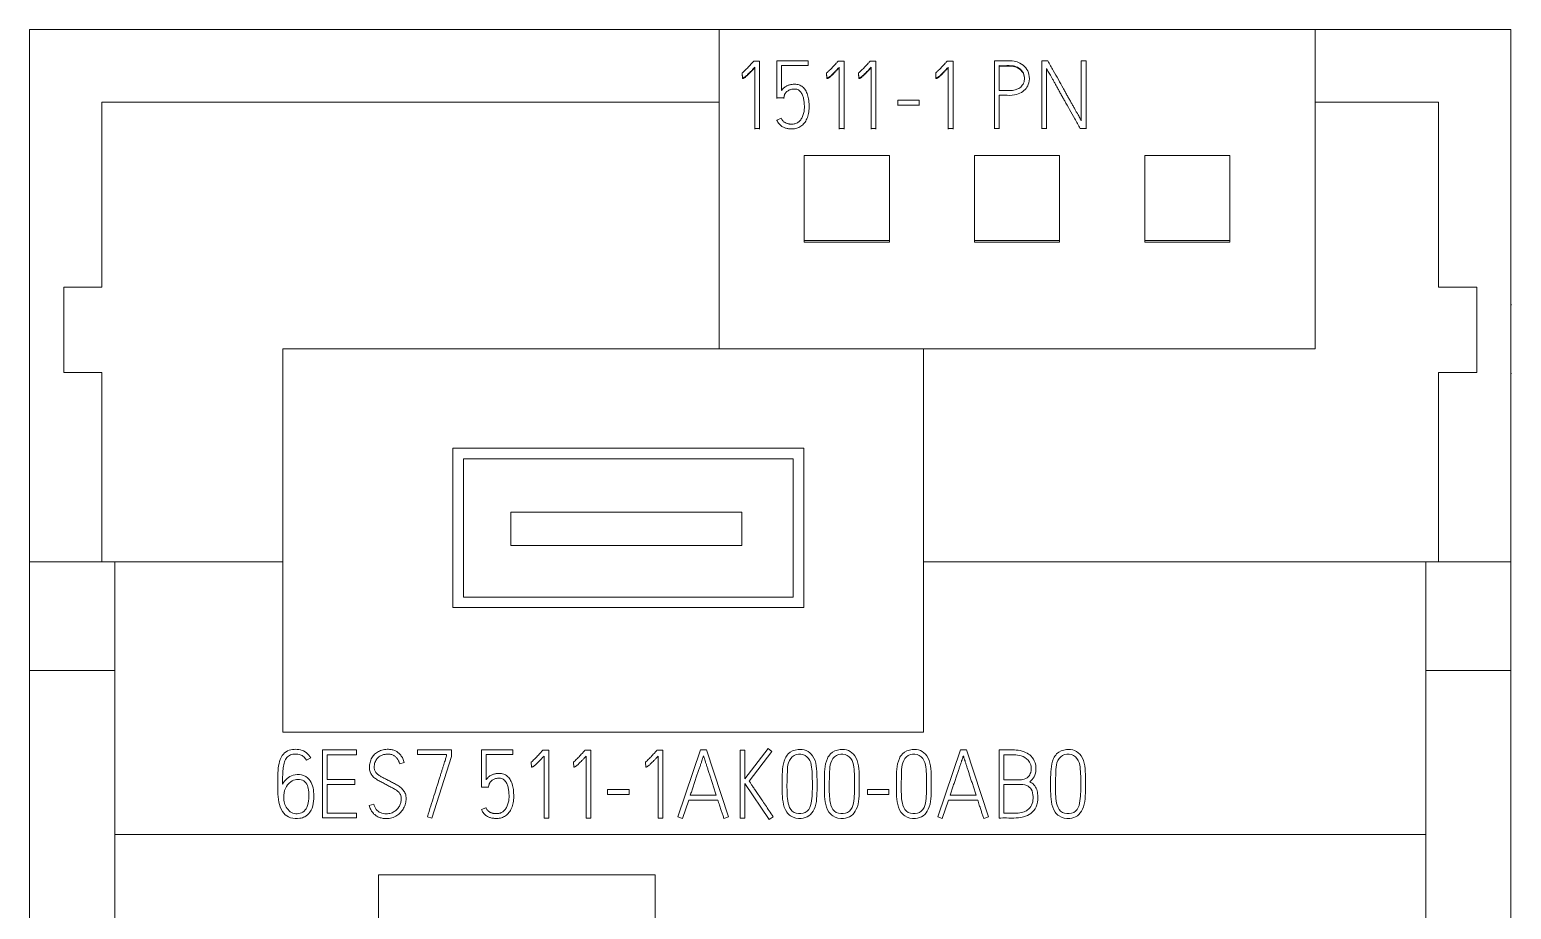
# Model space of a CAD drawing. Header units: millimetres. Extents: x 0 to 594, y 0 to 420.
# Drawn here: x 114.35 to 149.16, y 349.78 to 370.44 of the extents above; entities that cross this region are included whole.
import ezdxf

# ---------------------------------------------------------------- set-up
doc = ezdxf.new("R2010")
doc.units = ezdxf.units.MM
doc.layers.add('1', color=7, linetype='Continuous')

msp = doc.modelspace()

# ---------------------------------------------------------------- linework, layer by layer
at = {"layer": '1', "color": 7, "linetype": 'Continuous', "lineweight": 13}
for p, q in [((114.345, 357.939), (114.345, 370.439)), ((130.545, 370.439), (114.345, 370.439)), ((130.545, 362.942), (130.545, 370.439)), ((130.545, 370.439), (144.545, 370.439)), ((144.545, 362.942), (144.545, 370.439)), ((149.145, 370.439), (144.545, 370.439)), ((149.145, 357.939), (149.145, 370.439)), ((131.087, 369.422), (131.094, 369.305)), ((131.087, 369.422), (131.087, 369.409)), ((131.087, 369.409), (131.094, 369.292)), ((131.495, 369.696), (131.356, 369.696)), ((131.384, 369.56), (131.384, 368.116)), ((131.495, 368.116), (131.495, 369.696)), ((132.636, 369.705), (131.897, 369.705)), ((131.897, 369.705), (131.897, 368.834)), ((132.008, 369.01), (132.008, 369.595)), ((132.008, 369.595), (132.636, 369.595)), ((132.636, 369.595), (132.636, 369.705)), ((133.071, 369.422), (133.078, 369.305)), ((133.071, 369.422), (133.071, 369.409)), ((133.071, 369.409), (133.078, 369.292)), ((133.479, 369.696), (133.34, 369.696)), ((133.368, 369.56), (133.368, 368.116)), ((133.479, 368.116), (133.479, 369.696)), ((133.821, 369.422), (133.828, 369.305)), ((133.821, 369.422), (133.821, 369.409)), ((133.821, 369.409), (133.828, 369.292)), ((134.229, 369.696), (134.09, 369.696)), ((134.118, 369.56), (134.118, 368.116)), ((134.229, 368.116), (134.229, 369.696)), ((135.632, 369.422), (135.639, 369.305)), ((135.632, 369.422), (135.632, 369.409)), ((135.632, 369.409), (135.639, 369.292)), ((136.04, 369.696), (135.9, 369.696)), ((135.929, 369.56), (135.929, 368.116)), ((136.04, 368.116), (136.04, 369.696)), ((137.012, 369.705), (137.012, 368.118)), ((137.125, 369.01), (137.125, 369.593)), ((138.27, 369.705), (138.126, 369.705)), ((138.126, 369.705), (138.126, 368.118)), ((138.237, 368.118), (138.237, 369.527)), ((139.054, 369.705), (139.054, 368.301)), ((139.167, 369.705), (139.054, 369.705)), ((139.167, 368.118), (139.167, 369.705)), ((131.094, 369.305), (131.094, 369.292)), ((133.078, 369.305), (133.078, 369.292)), ((133.828, 369.305), (133.828, 369.292)), ((135.639, 369.305), (135.639, 369.292)), ((137.833, 369.278), (137.833, 369.291)), ((130.545, 368.739), (116.045, 368.739)), ((116.045, 368.739), (116.045, 364.389)), ((131.897, 368.834), (131.897, 368.821)), ((131.897, 368.834), (132.066, 368.834)), ((132.066, 368.834), (132.075, 368.882)), ((132.066, 368.821), (132.075, 368.869)), ((132.066, 368.834), (132.066, 368.821)), ((132.075, 368.882), (132.075, 368.869)), ((135.246, 368.781), (134.74, 368.781)), ((134.74, 368.781), (134.74, 368.669)), ((134.74, 368.669), (134.74, 368.656)), ((134.74, 368.669), (135.246, 368.669)), ((135.246, 368.669), (135.246, 368.781)), ((135.246, 368.669), (135.246, 368.656)), ((137.125, 368.118), (137.125, 368.897)), ((137.125, 368.897), (137.125, 368.897)), ((147.445, 368.739), (144.545, 368.739)), ((147.445, 364.389), (147.445, 368.739)), ((132.004, 368.358), (131.902, 368.312)), ((132.658, 368.615), (132.658, 368.628)), ((131.384, 368.116), (131.384, 368.103)), ((131.384, 368.116), (131.495, 368.116)), ((131.495, 368.116), (131.495, 368.103)), ((131.902, 368.312), (131.902, 368.299)), ((133.368, 368.116), (133.368, 368.103)), ((133.368, 368.116), (133.479, 368.116)), ((133.479, 368.116), (133.479, 368.103)), ((134.118, 368.116), (134.118, 368.103)), ((134.118, 368.116), (134.229, 368.116)), ((134.229, 368.116), (134.229, 368.103)), ((135.929, 368.116), (135.929, 368.103)), ((135.929, 368.116), (136.04, 368.116)), ((136.04, 368.116), (136.04, 368.103)), ((137.012, 368.118), (137.012, 368.106)), ((137.012, 368.118), (137.125, 368.118)), ((137.125, 368.118), (137.125, 368.106)), ((138.126, 368.118), (138.237, 368.118)), ((138.126, 368.118), (138.126, 368.106)), ((138.237, 368.118), (138.237, 368.106)), ((139.027, 368.118), (139.167, 368.118)), ((139.027, 368.118), (139.027, 368.106)), ((139.167, 368.118), (139.167, 368.106)), ((132.545, 367.484), (134.545, 367.484)), ((132.545, 365.484), (132.545, 367.484)), ((134.545, 367.484), (134.545, 365.484)), ((136.545, 365.484), (136.545, 367.484)), ((136.545, 367.484), (138.545, 367.484)), ((138.545, 367.484), (138.545, 365.484)), ((140.545, 367.484), (140.545, 365.484)), ((142.545, 367.484), (140.545, 367.484)), ((142.545, 365.484), (142.545, 367.484)), ((134.545, 365.484), (132.545, 365.484)), ((132.545, 365.484), (132.545, 365.445)), ((134.545, 365.445), (132.545, 365.445)), ((134.545, 365.484), (134.545, 365.445)), ((138.545, 365.484), (136.545, 365.484)), ((136.545, 365.484), (136.545, 365.445)), ((138.545, 365.445), (136.545, 365.445)), ((138.545, 365.484), (138.545, 365.445)), ((140.545, 365.484), (140.545, 365.445)), ((140.545, 365.484), (142.545, 365.484)), ((140.545, 365.445), (142.545, 365.445)), ((142.545, 365.484), (142.545, 365.445)), ((116.045, 364.389), (115.145, 364.389)), ((115.145, 364.389), (115.145, 362.389)), ((148.345, 364.389), (147.445, 364.389)), ((148.345, 362.389), (148.345, 364.389)), ((149.158, 363.983), (149.145, 363.983)), ((149.158, 363.977), (149.145, 363.977)), ((120.295, 362.939), (120.295, 357.939)), ((130.545, 362.939), (120.295, 362.939)), ((135.345, 357.939), (135.345, 362.939)), ((115.145, 362.389), (116.045, 362.389)), ((116.045, 362.389), (116.045, 357.939)), ((147.445, 357.939), (147.445, 362.389)), ((147.445, 362.389), (148.345, 362.389)), ((149.145, 362.364), (149.158, 362.364)), ((149.145, 362.361), (149.158, 362.361)), ((132.534, 360.611), (124.29, 360.611)), ((124.29, 360.611), (124.29, 356.864)), ((124.54, 360.361), (124.54, 357.111)), ((132.284, 360.361), (124.54, 360.361)), ((132.284, 357.111), (132.284, 360.361)), ((132.534, 356.864), (132.534, 360.611)), ((131.08, 359.105), (125.65, 359.105)), ((125.65, 359.105), (125.65, 358.325)), ((131.08, 358.325), (131.08, 359.105)), ((125.65, 358.325), (131.08, 358.325)), ((116.345, 357.939), (114.345, 357.939)), ((114.345, 355.389), (114.345, 357.939)), ((116.345, 355.389), (116.345, 357.939)), ((120.295, 357.939), (116.345, 357.939)), ((120.295, 357.939), (120.295, 353.939)), ((135.345, 353.939), (135.345, 357.939)), ((147.145, 357.939), (135.345, 357.939)), ((149.145, 357.939), (147.145, 357.939)), ((147.145, 355.389), (147.145, 357.939)), ((149.145, 355.389), (149.145, 357.939)), ((124.29, 356.864), (132.534, 356.864)), ((124.54, 357.111), (132.284, 357.111)), ((114.345, 240.945), (114.345, 355.389)), ((116.345, 355.389), (114.345, 355.389)), ((116.345, 240.945), (116.345, 355.389)), ((147.145, 240.945), (147.145, 355.389)), ((149.145, 355.389), (147.145, 355.389)), ((149.145, 240.945), (149.145, 355.389)), ((120.295, 353.939), (135.345, 353.939)), ((122.025, 353.524), (121.228, 353.524)), ((121.228, 353.524), (121.228, 351.929)), ((121.339, 352.825), (121.339, 353.411)), ((121.339, 353.411), (122.025, 353.411)), ((122.025, 353.411), (122.025, 353.524)), ((123.454, 353.527), (123.454, 353.413)), ((124.253, 353.527), (123.454, 353.527)), ((123.454, 353.413), (124.142, 353.413)), ((123.798, 351.918), (124.253, 353.365)), ((124.142, 353.413), (124.142, 353.382)), ((124.253, 353.365), (124.253, 353.527)), ((125.697, 353.524), (124.958, 353.524)), ((124.958, 353.524), (124.958, 352.646)), ((125.069, 352.823), (125.069, 353.413)), ((125.069, 353.413), (125.697, 353.413)), ((125.697, 353.413), (125.697, 353.524)), ((126.54, 353.515), (126.401, 353.515)), ((126.43, 353.378), (126.43, 351.922)), ((126.54, 351.922), (126.54, 353.515)), ((127.532, 353.515), (127.393, 353.515)), ((127.421, 353.378), (127.421, 351.922)), ((127.532, 351.922), (127.532, 353.515)), ((129.223, 353.515), (129.084, 353.515)), ((129.112, 353.378), (129.112, 351.922)), ((129.223, 351.922), (129.223, 353.515)), ((130.107, 353.527), (129.576, 351.949)), ((130.249, 353.527), (130.107, 353.527)), ((130.766, 351.949), (130.249, 353.527)), ((131.039, 353.52), (131.039, 351.924)), ((131.152, 353.52), (131.039, 353.52)), ((131.696, 353.553), (131.152, 352.845)), ((131.152, 352.845), (131.152, 353.52)), ((131.252, 352.79), (131.784, 353.487)), ((131.784, 353.487), (131.696, 353.553)), ((136.212, 353.527), (135.681, 351.949)), ((136.354, 353.527), (136.212, 353.527)), ((136.871, 351.949), (136.354, 353.527)), ((137.121, 353.522), (137.121, 351.924)), ((137.235, 353.409), (137.235, 352.823)), ((120.95, 353.334), (120.848, 353.28)), ((123.147, 353.231), (123.039, 353.2)), ((126.132, 353.239), (126.139, 353.12)), ((127.124, 353.239), (127.131, 353.12)), ((128.815, 353.239), (128.822, 353.12)), ((121.982, 352.825), (121.339, 352.825)), ((121.339, 352.714), (121.982, 352.714)), ((121.339, 352.04), (121.339, 352.714)), ((121.982, 352.714), (121.982, 352.825)), ((125.127, 352.646), (125.136, 352.694)), ((131.152, 352.734), (131.72, 351.891)), ((131.152, 351.924), (131.152, 352.734)), ((137.235, 352.712), (137.235, 352.035)), ((124.958, 352.646), (125.127, 352.646)), ((128.429, 352.592), (127.923, 352.592)), ((127.923, 352.592), (127.923, 352.479)), ((127.923, 352.479), (128.429, 352.479)), ((128.429, 352.479), (128.429, 352.592)), ((129.683, 351.913), (129.829, 352.346)), ((129.829, 352.346), (130.515, 352.346)), ((130.477, 352.459), (129.867, 352.459)), ((134.534, 352.592), (134.028, 352.592)), ((134.028, 352.592), (134.028, 352.479)), ((134.028, 352.479), (134.534, 352.479)), ((134.534, 352.479), (134.534, 352.592)), ((135.788, 351.913), (135.934, 352.346)), ((135.934, 352.346), (136.62, 352.346)), ((136.582, 352.459), (135.972, 352.459)), ((122.025, 352.04), (121.339, 352.04)), ((122.025, 351.929), (122.025, 352.04)), ((122.322, 352.22), (122.431, 352.251)), ((125.065, 352.166), (124.963, 352.12)), ((131.72, 351.891), (131.813, 351.955)), ((121.228, 351.929), (122.025, 351.929)), ((123.691, 351.953), (123.798, 351.918)), ((126.43, 351.922), (126.54, 351.922)), ((127.421, 351.922), (127.532, 351.922)), ((129.112, 351.922), (129.223, 351.922)), ((129.576, 351.949), (129.683, 351.913)), ((130.657, 351.913), (130.766, 351.949)), ((131.039, 351.924), (131.152, 351.924)), ((135.681, 351.949), (135.788, 351.913)), ((136.762, 351.913), (136.871, 351.949)), ((116.345, 351.539), (147.145, 351.539)), ((122.545, 350.586), (122.545, 341.314)), ((129.045, 350.586), (122.545, 350.586)), ((129.045, 341.314), (129.045, 350.586))]:
    msp.add_line(p, q, dxfattribs=at)
for points, knots in [([(131.356, 369.696), (131.342, 369.681), (131.314, 369.65), (131.265, 369.597), (131.208, 369.536), (131.147, 369.473), (131.105, 369.437), (131.087, 369.422)], [0, 0, 0, 0, 0.162858, 0.31798, 0.564745, 0.81675, 1, 1, 1, 1]), ([(131.094, 369.305), (131.096, 369.305), (131.101, 369.305), (131.109, 369.307), (131.118, 369.309), (131.13, 369.315), (131.145, 369.325), (131.164, 369.34), (131.188, 369.36), (131.215, 369.386), (131.248, 369.418), (131.287, 369.457), (131.333, 369.506), (131.367, 369.541), (131.384, 369.56)], [0, 0, 0, 0, 0.016663, 0.036768, 0.060496, 0.092617, 0.138787, 0.199552, 0.277115, 0.3736, 0.489098, 0.629203, 0.799496, 1, 1, 1, 1]), ([(131.094, 369.292), (131.096, 369.292), (131.101, 369.292), (131.109, 369.294), (131.118, 369.296), (131.13, 369.302), (131.145, 369.312), (131.164, 369.327), (131.188, 369.347), (131.215, 369.373), (131.248, 369.405), (131.287, 369.445), (131.333, 369.493), (131.367, 369.528), (131.384, 369.547)], [0, 0, 0, 0, 0.016663, 0.036768, 0.060496, 0.092617, 0.138787, 0.199552, 0.277115, 0.3736, 0.489098, 0.629203, 0.799496, 1, 1, 1, 1]), ([(133.34, 369.696), (133.326, 369.681), (133.298, 369.65), (133.249, 369.597), (133.192, 369.536), (133.131, 369.473), (133.089, 369.437), (133.071, 369.422)], [0, 0, 0, 0, 0.162858, 0.31798, 0.564745, 0.81675, 1, 1, 1, 1]), ([(133.078, 369.305), (133.08, 369.305), (133.085, 369.305), (133.092, 369.307), (133.102, 369.309), (133.114, 369.315), (133.129, 369.325), (133.148, 369.34), (133.171, 369.36), (133.199, 369.386), (133.232, 369.418), (133.271, 369.457), (133.317, 369.506), (133.35, 369.541), (133.368, 369.56)], [0, 0, 0, 0, 0.016663, 0.036768, 0.060496, 0.092617, 0.138787, 0.199552, 0.277115, 0.3736, 0.489098, 0.629203, 0.799496, 1, 1, 1, 1]), ([(133.078, 369.292), (133.08, 369.292), (133.085, 369.292), (133.092, 369.294), (133.102, 369.296), (133.114, 369.302), (133.129, 369.312), (133.148, 369.327), (133.171, 369.347), (133.199, 369.373), (133.232, 369.405), (133.271, 369.445), (133.317, 369.493), (133.35, 369.528), (133.368, 369.547)], [0, 0, 0, 0, 0.016663, 0.036768, 0.060496, 0.092617, 0.138787, 0.199552, 0.277115, 0.3736, 0.489098, 0.629203, 0.799496, 1, 1, 1, 1]), ([(134.09, 369.696), (134.076, 369.681), (134.048, 369.65), (133.999, 369.597), (133.942, 369.536), (133.881, 369.473), (133.839, 369.437), (133.821, 369.422)], [0, 0, 0, 0, 0.162858, 0.31798, 0.564745, 0.81675, 1, 1, 1, 1]), ([(133.828, 369.305), (133.83, 369.305), (133.835, 369.305), (133.842, 369.307), (133.852, 369.309), (133.864, 369.315), (133.879, 369.325), (133.898, 369.34), (133.921, 369.36), (133.949, 369.386), (133.982, 369.418), (134.021, 369.457), (134.067, 369.506), (134.1, 369.541), (134.118, 369.56)], [0, 0, 0, 0, 0.016663, 0.036768, 0.060496, 0.092617, 0.138787, 0.199552, 0.277115, 0.3736, 0.489098, 0.629203, 0.799496, 1, 1, 1, 1]), ([(133.828, 369.292), (133.83, 369.292), (133.835, 369.292), (133.842, 369.294), (133.852, 369.296), (133.864, 369.302), (133.879, 369.312), (133.898, 369.327), (133.921, 369.347), (133.949, 369.373), (133.982, 369.405), (134.021, 369.445), (134.067, 369.493), (134.1, 369.528), (134.118, 369.547)], [0, 0, 0, 0, 0.016663, 0.036768, 0.060496, 0.092617, 0.138787, 0.199552, 0.277115, 0.3736, 0.489098, 0.629203, 0.799496, 1, 1, 1, 1]), ([(135.9, 369.696), (135.887, 369.681), (135.859, 369.65), (135.81, 369.597), (135.753, 369.536), (135.692, 369.473), (135.65, 369.437), (135.632, 369.422)], [0, 0, 0, 0, 0.162858, 0.31798, 0.564745, 0.81675, 1, 1, 1, 1]), ([(135.639, 369.305), (135.641, 369.305), (135.646, 369.305), (135.653, 369.307), (135.663, 369.309), (135.675, 369.315), (135.69, 369.325), (135.709, 369.34), (135.732, 369.36), (135.76, 369.386), (135.793, 369.418), (135.832, 369.457), (135.878, 369.506), (135.911, 369.541), (135.929, 369.56)], [0, 0, 0, 0, 0.016663, 0.036768, 0.060496, 0.092617, 0.138787, 0.199552, 0.277115, 0.3736, 0.489098, 0.629203, 0.799496, 1, 1, 1, 1]), ([(135.639, 369.292), (135.641, 369.292), (135.646, 369.292), (135.653, 369.294), (135.663, 369.296), (135.675, 369.302), (135.69, 369.312), (135.709, 369.327), (135.732, 369.347), (135.76, 369.373), (135.793, 369.405), (135.832, 369.445), (135.878, 369.493), (135.911, 369.528), (135.929, 369.547)], [0, 0, 0, 0, 0.016663, 0.036768, 0.060496, 0.092617, 0.138787, 0.199552, 0.277115, 0.3736, 0.489098, 0.629203, 0.799496, 1, 1, 1, 1]), ([(137.125, 368.897), (137.168, 368.897), (137.288, 368.899), (137.468, 368.889), (137.646, 368.951), (137.763, 369.055), (137.837, 369.203), (137.838, 369.381), (137.758, 369.55), (137.625, 369.657), (137.464, 369.709), (137.322, 369.705), (137.168, 369.705), (137.074, 369.705), (137.012, 369.705)], [0, 0, 0, 0, 0.064511, 0.182377, 0.270461, 0.342666, 0.415214, 0.51664, 0.603594, 0.693246, 0.767309, 0.856194, 0.90688, 1, 1, 1, 1]), ([(137.125, 369.593), (137.168, 369.593), (137.28, 369.59), (137.437, 369.603), (137.578, 369.549), (137.67, 369.469), (137.72, 369.36), (137.723, 369.238), (137.677, 369.127), (137.592, 369.057), (137.451, 369), (137.292, 369.012), (137.168, 369.009), (137.125, 369.01)], [0, 0, 0, 0, 0.084473, 0.223376, 0.307106, 0.377633, 0.462213, 0.538184, 0.617443, 0.69261, 0.751352, 0.915527, 1, 1, 1, 1]), ([(137.125, 369.58), (137.168, 369.581), (137.28, 369.578), (137.437, 369.59), (137.578, 369.536), (137.67, 369.456), (137.713, 369.363), (137.72, 369.3), (137.72, 369.279)], [0, 0, 0, 0, 0.16773, 0.443535, 0.60979, 0.749829, 0.917772, 1, 1, 1, 1]), ([(138.237, 369.527), (138.242, 369.518), (138.252, 369.498), (138.272, 369.462), (138.298, 369.417), (138.328, 369.364), (138.362, 369.304), (138.399, 369.238), (138.439, 369.167), (138.482, 369.091), (138.526, 369.011), (138.572, 368.929), (138.618, 368.846), (138.688, 368.724), (138.781, 368.557), (138.902, 368.342), (138.985, 368.194), (139.027, 368.118)], [0, 0, 0, 0, 0.017881, 0.043036, 0.075471, 0.113785, 0.156579, 0.203853, 0.254825, 0.308715, 0.365522, 0.423995, 0.482881, 0.542179, 0.685414, 0.838021, 1, 1, 1, 1]), ([(139.054, 368.301), (139.049, 368.31), (139.037, 368.331), (139.017, 368.368), (138.991, 368.414), (138.961, 368.468), (138.927, 368.528), (138.89, 368.594), (138.85, 368.666), (138.807, 368.742), (138.763, 368.821), (138.717, 368.903), (138.671, 368.985), (138.604, 369.106), (138.512, 369.271), (138.393, 369.484), (138.312, 369.63), (138.27, 369.705)], [0, 0, 0, 0, 0.019057, 0.045144, 0.078261, 0.117077, 0.160259, 0.207807, 0.259003, 0.31313, 0.370188, 0.428711, 0.487234, 0.545757, 0.688172, 0.839586, 1, 1, 1, 1]), ([(131.902, 368.312), (131.909, 368.296), (131.925, 368.265), (131.953, 368.225), (131.986, 368.193), (132.019, 368.168), (132.054, 368.147), (132.088, 368.132), (132.122, 368.122), (132.155, 368.114), (132.187, 368.11), (132.215, 368.109), (132.24, 368.108), (132.273, 368.107), (132.317, 368.11), (132.371, 368.122), (132.421, 368.141), (132.468, 368.168), (132.51, 368.203), (132.548, 368.245), (132.58, 368.293), (132.607, 368.347), (132.63, 368.408), (132.646, 368.474), (132.656, 368.545), (132.66, 368.648), (132.653, 368.771), (132.626, 368.906), (132.578, 369.016), (132.51, 369.098), (132.422, 369.148), (132.343, 369.159), (132.284, 369.156), (132.246, 369.152), (132.212, 369.146), (132.18, 369.137), (132.15, 369.126), (132.124, 369.113), (132.099, 369.098), (132.077, 369.082), (132.057, 369.065), (132.039, 369.047), (132.022, 369.029), (132.013, 369.016), (132.008, 369.01)], [0, 0, 0, 0, 0.024069, 0.045895, 0.065947, 0.084694, 0.102332, 0.119106, 0.135048, 0.150058, 0.164263, 0.177124, 0.187995, 0.196882, 0.221955, 0.246228, 0.270266, 0.294235, 0.318316, 0.3431, 0.368916, 0.395996, 0.424718, 0.455141, 0.487371, 0.521739, 0.59301, 0.653818, 0.706175, 0.751859, 0.794087, 0.838462, 0.856298, 0.873015, 0.888721, 0.903495, 0.9174, 0.930548, 0.943125, 0.955271, 0.967063, 0.978466, 0.989425, 1, 1, 1, 1]), ([(132.075, 368.882), (132.075, 368.884), (132.076, 368.89), (132.079, 368.901), (132.084, 368.915), (132.091, 368.932), (132.104, 368.951), (132.119, 368.97), (132.139, 368.989), (132.165, 369.007), (132.195, 369.023), (132.232, 369.036), (132.275, 369.043), (132.322, 369.046), (132.369, 369.042), (132.411, 369.025), (132.445, 368.997), (132.471, 368.962), (132.494, 368.923), (132.512, 368.88), (132.525, 368.834), (132.535, 368.787), (132.541, 368.741), (132.544, 368.697), (132.547, 368.657), (132.548, 368.614), (132.546, 368.568), (132.54, 368.518), (132.529, 368.469), (132.515, 368.422), (132.497, 368.379), (132.475, 368.341), (132.449, 368.306), (132.419, 368.276), (132.385, 368.252), (132.347, 368.233), (132.305, 368.222), (132.267, 368.219), (132.236, 368.22), (132.211, 368.221), (132.187, 368.224), (132.163, 368.228), (132.139, 368.234), (132.117, 368.243), (132.095, 368.255), (132.074, 368.269), (132.054, 368.286), (132.035, 368.306), (132.018, 368.33), (132.008, 368.349), (132.004, 368.358)], [0, 0, 0, 0, 0.003835, 0.010291, 0.019409, 0.030552, 0.043292, 0.05784, 0.074033, 0.091897, 0.111744, 0.133944, 0.159245, 0.188187, 0.215554, 0.240583, 0.265389, 0.291021, 0.31727, 0.344637, 0.372616, 0.400483, 0.428409, 0.454895, 0.478324, 0.498718, 0.529219, 0.559061, 0.588457, 0.616902, 0.643928, 0.66984, 0.694837, 0.719271, 0.743714, 0.768159, 0.792837, 0.81861, 0.833136, 0.847541, 0.86185, 0.876011, 0.890073, 0.904195, 0.91847, 0.932995, 0.947925, 0.96372, 0.980987, 1, 1, 1, 1]), ([(120.287, 352.719), (120.315, 352.772), (120.383, 352.858), (120.543, 352.944), (120.739, 352.955), (120.921, 352.855), (121.004, 352.674), (121.026, 352.478), (121.018, 352.266), (120.956, 352.067), (120.826, 351.95), (120.662, 351.903), (120.478, 351.909), (120.292, 352.032), (120.204, 352.243), (120.175, 352.473), (120.174, 352.724), (120.173, 352.966), (120.196, 353.199), (120.26, 353.39), (120.397, 353.511), (120.556, 353.543), (120.71, 353.534), (120.857, 353.465), (120.923, 353.384), (120.95, 353.334)], [0, 0, 0, 0, 0.038703, 0.075125, 0.119244, 0.166802, 0.205322, 0.249357, 0.300241, 0.349097, 0.385712, 0.413485, 0.463345, 0.50549, 0.557054, 0.612214, 0.662759, 0.727026, 0.776442, 0.821673, 0.859553, 0.894376, 0.928573, 0.963418, 1, 1, 1, 1]), ([(120.848, 353.28), (120.841, 353.296), (120.823, 353.324), (120.788, 353.362), (120.747, 353.391), (120.7, 353.412), (120.649, 353.424), (120.591, 353.428), (120.531, 353.424), (120.473, 353.409), (120.424, 353.381), (120.386, 353.343), (120.355, 353.295), (120.331, 353.239), (120.314, 353.173), (120.301, 353.099), (120.294, 353.016), (120.29, 352.924), (120.287, 352.824), (120.287, 352.755), (120.287, 352.719)], [0, 0, 0, 0, 0.043481, 0.085549, 0.127923, 0.170971, 0.214845, 0.260884, 0.317917, 0.367656, 0.41257, 0.456833, 0.503792, 0.555243, 0.612421, 0.675966, 0.746378, 0.823872, 0.908402, 1, 1, 1, 1]), ([(123.039, 353.2), (123.037, 353.208), (123.032, 353.223), (123.022, 353.246), (123.011, 353.271), (122.997, 353.296), (122.981, 353.321), (122.961, 353.344), (122.939, 353.366), (122.913, 353.385), (122.884, 353.402), (122.852, 353.415), (122.816, 353.423), (122.781, 353.425), (122.748, 353.424), (122.716, 353.421), (122.681, 353.416), (122.643, 353.408), (122.606, 353.394), (122.57, 353.374), (122.535, 353.348), (122.505, 353.316), (122.477, 353.277), (122.456, 353.228), (122.444, 353.171), (122.441, 353.117), (122.443, 353.071), (122.452, 353.038), (122.468, 353.008), (122.488, 352.981), (122.512, 352.957), (122.541, 352.934), (122.573, 352.913), (122.608, 352.893), (122.647, 352.873), (122.687, 352.852), (122.729, 352.83), (122.774, 352.807), (122.821, 352.781), (122.87, 352.756), (122.92, 352.731), (122.968, 352.706), (123.013, 352.678), (123.054, 352.649), (123.092, 352.616), (123.125, 352.578), (123.153, 352.537), (123.175, 352.49), (123.187, 352.437), (123.191, 352.38), (123.187, 352.322), (123.176, 352.264), (123.158, 352.208), (123.134, 352.154), (123.103, 352.104), (123.066, 352.058), (123.023, 352.016), (122.973, 351.981), (122.918, 351.951), (122.857, 351.927), (122.791, 351.914), (122.713, 351.909), (122.628, 351.916), (122.541, 351.942), (122.466, 351.987), (122.403, 352.049), (122.354, 352.128), (122.331, 352.188), (122.322, 352.22)], [0, 0, 0, 0, 0.006902, 0.014527, 0.0229, 0.03171, 0.040697, 0.049939, 0.059406, 0.069126, 0.079243, 0.089792, 0.100957, 0.11302, 0.121351, 0.131067, 0.142193, 0.154038, 0.166072, 0.178522, 0.191399, 0.204849, 0.219214, 0.234859, 0.25249, 0.272668, 0.283841, 0.294211, 0.304173, 0.314215, 0.324636, 0.335605, 0.347264, 0.35967, 0.372854, 0.386723, 0.401163, 0.416176, 0.433071, 0.449927, 0.466747, 0.483271, 0.499286, 0.514866, 0.530063, 0.545048, 0.560066, 0.575472, 0.591898, 0.609868, 0.627376, 0.645005, 0.66302, 0.681094, 0.698922, 0.71679, 0.734853, 0.753306, 0.772468, 0.792214, 0.812556, 0.833938, 0.86301, 0.889874, 0.915888, 0.942166, 0.969784, 1, 1, 1, 1]), ([(122.431, 352.251), (122.439, 352.205), (122.479, 352.123), (122.587, 352.037), (122.697, 352.021), (122.781, 352.027), (122.838, 352.038), (122.887, 352.059), (122.929, 352.086), (122.966, 352.116), (122.997, 352.15), (123.023, 352.186), (123.043, 352.225), (123.058, 352.265), (123.068, 352.305), (123.075, 352.343), (123.077, 352.382), (123.074, 352.421), (123.065, 352.46), (123.047, 352.494), (123.025, 352.524), (122.998, 352.551), (122.966, 352.575), (122.931, 352.598), (122.893, 352.62), (122.852, 352.64), (122.808, 352.661), (122.764, 352.684), (122.718, 352.708), (122.672, 352.734), (122.625, 352.759), (122.579, 352.783), (122.533, 352.807), (122.492, 352.834), (122.453, 352.862), (122.418, 352.893), (122.388, 352.928), (122.362, 352.965), (122.342, 353.007), (122.331, 353.055), (122.327, 353.11), (122.331, 353.169), (122.341, 353.229), (122.359, 353.285), (122.384, 353.335), (122.414, 353.381), (122.45, 353.422), (122.491, 353.457), (122.539, 353.486), (122.592, 353.509), (122.65, 353.526), (122.712, 353.536), (122.783, 353.539), (122.861, 353.532), (122.94, 353.505), (123.009, 353.46), (123.068, 353.398), (123.116, 353.321), (123.138, 353.262), (123.147, 353.231)], [0, 0, 0, 0, 0.042395, 0.079774, 0.121236, 0.140075, 0.157254, 0.173247, 0.188397, 0.202796, 0.216711, 0.230265, 0.243508, 0.256652, 0.269293, 0.280934, 0.291684, 0.304893, 0.316879, 0.328106, 0.339273, 0.350814, 0.362909, 0.375637, 0.388999, 0.403044, 0.417696, 0.432849, 0.448511, 0.464937, 0.481153, 0.497163, 0.51278, 0.527863, 0.542482, 0.556645, 0.570443, 0.584077, 0.597961, 0.612786, 0.629037, 0.64828, 0.666584, 0.684253, 0.701354, 0.717933, 0.734308, 0.750738, 0.767515, 0.784992, 0.803232, 0.822275, 0.842375, 0.868294, 0.892965, 0.917787, 0.943448, 0.970498, 1, 1, 1, 1]), ([(124.142, 353.382), (124.14, 353.379), (124.137, 353.369), (124.129, 353.347), (124.118, 353.312), (124.104, 353.267), (124.086, 353.212), (124.066, 353.149), (124.044, 353.079), (124.02, 353.002), (123.995, 352.921), (123.968, 352.836), (123.941, 352.749), (123.899, 352.618), (123.843, 352.437), (123.769, 352.201), (123.718, 352.038), (123.691, 351.953)], [0, 0, 0, 0, 0.006664, 0.022274, 0.046836, 0.07897, 0.117297, 0.161819, 0.211415, 0.264968, 0.322476, 0.382404, 0.443215, 0.50491, 0.65714, 0.82217, 1, 1, 1, 1]), ([(126.401, 353.515), (126.383, 353.496), (126.344, 353.452), (126.278, 353.381), (126.208, 353.306), (126.156, 353.259), (126.132, 353.239)], [0, 0, 0, 0, 0.20531, 0.459975, 0.74994, 1, 1, 1, 1]), ([(126.139, 353.12), (126.141, 353.12), (126.146, 353.121), (126.154, 353.123), (126.163, 353.125), (126.175, 353.131), (126.19, 353.141), (126.209, 353.156), (126.233, 353.176), (126.26, 353.202), (126.293, 353.235), (126.332, 353.275), (126.378, 353.323), (126.412, 353.359), (126.43, 353.378)], [0, 0, 0, 0, 0.016663, 0.036768, 0.060496, 0.092617, 0.138787, 0.199552, 0.277115, 0.3736, 0.489098, 0.629203, 0.799496, 1, 1, 1, 1]), ([(127.393, 353.515), (127.375, 353.496), (127.336, 353.452), (127.27, 353.381), (127.2, 353.306), (127.148, 353.259), (127.124, 353.239)], [0, 0, 0, 0, 0.20531, 0.459975, 0.74994, 1, 1, 1, 1]), ([(127.131, 353.12), (127.133, 353.12), (127.138, 353.121), (127.146, 353.123), (127.155, 353.125), (127.167, 353.131), (127.182, 353.141), (127.201, 353.156), (127.225, 353.176), (127.252, 353.202), (127.285, 353.235), (127.324, 353.275), (127.37, 353.323), (127.404, 353.359), (127.421, 353.378)], [0, 0, 0, 0, 0.016663, 0.036768, 0.060496, 0.092617, 0.138787, 0.199552, 0.277115, 0.3736, 0.489098, 0.629203, 0.799496, 1, 1, 1, 1]), ([(129.084, 353.515), (129.066, 353.496), (129.027, 353.452), (128.961, 353.381), (128.891, 353.306), (128.839, 353.259), (128.815, 353.239)], [0, 0, 0, 0, 0.20531, 0.459975, 0.74994, 1, 1, 1, 1]), ([(128.822, 353.12), (128.824, 353.12), (128.829, 353.121), (128.837, 353.123), (128.846, 353.125), (128.858, 353.131), (128.873, 353.141), (128.892, 353.156), (128.916, 353.176), (128.943, 353.202), (128.976, 353.235), (129.015, 353.275), (129.061, 353.323), (129.095, 353.359), (129.112, 353.378)], [0, 0, 0, 0, 0.016663, 0.036768, 0.060496, 0.092617, 0.138787, 0.199552, 0.277115, 0.3736, 0.489098, 0.629203, 0.799496, 1, 1, 1, 1]), ([(129.867, 352.459), (129.878, 352.492), (129.9, 352.558), (129.933, 352.657), (129.967, 352.757), (130, 352.855), (130.031, 352.949), (130.062, 353.037), (130.09, 353.119), (130.115, 353.194), (130.136, 353.26), (130.154, 353.314), (130.168, 353.354), (130.175, 353.376), (130.178, 353.385)], [0, 0, 0, 0, 0.106118, 0.213594, 0.322428, 0.429305, 0.530911, 0.627246, 0.716632, 0.797389, 0.869519, 0.929228, 0.972722, 1, 1, 1, 1]), ([(130.178, 353.385), (130.18, 353.376), (130.188, 353.354), (130.2, 353.314), (130.218, 353.26), (130.239, 353.194), (130.263, 353.119), (130.289, 353.037), (130.318, 352.949), (130.349, 352.855), (130.381, 352.757), (130.414, 352.657), (130.446, 352.558), (130.467, 352.492), (130.477, 352.459)], [0, 0, 0, 0, 0.027336, 0.070868, 0.130595, 0.202708, 0.283396, 0.372662, 0.4689, 0.570509, 0.677489, 0.786433, 0.893936, 1, 1, 1, 1]), ([(132.474, 351.915), (132.539, 351.92), (132.665, 351.958), (132.802, 352.143), (132.843, 352.377), (132.845, 352.634), (132.845, 352.89), (132.838, 353.146), (132.773, 353.381), (132.596, 353.525), (132.376, 353.548), (132.183, 353.472), (132.067, 353.284), (132.028, 353.071), (132.026, 352.814), (132.025, 352.557), (132.035, 352.302), (132.095, 352.089), (132.251, 351.933), (132.387, 351.907), (132.474, 351.915)], [0, 0, 0, 0, 0.046875, 0.09375, 0.15625, 0.21875, 0.28125, 0.34375, 0.40625, 0.453125, 0.5, 0.5625, 0.59375, 0.65625, 0.71875, 0.78125, 0.84375, 0.90625, 0.9375, 1, 1, 1, 1]), ([(132.465, 352.027), (132.539, 352.034), (132.674, 352.101), (132.722, 352.337), (132.736, 352.572), (132.736, 352.823), (132.727, 353.067), (132.699, 353.284), (132.525, 353.442), (132.29, 353.418), (132.154, 353.227), (132.147, 352.977), (132.137, 352.732), (132.14, 352.483), (132.157, 352.277), (132.233, 352.06), (132.392, 352.02), (132.465, 352.027)], [0, 0, 0, 0, 0.0625, 0.125, 0.1875, 0.28125, 0.34375, 0.40625, 0.46875, 0.53125, 0.59375, 0.65625, 0.75, 0.8125, 0.875, 0.9375, 1, 1, 1, 1]), ([(133.466, 351.915), (133.531, 351.92), (133.657, 351.958), (133.794, 352.143), (133.835, 352.377), (133.837, 352.634), (133.837, 352.89), (133.829, 353.146), (133.765, 353.381), (133.588, 353.525), (133.368, 353.548), (133.175, 353.472), (133.059, 353.284), (133.02, 353.071), (133.018, 352.814), (133.017, 352.557), (133.027, 352.302), (133.087, 352.089), (133.242, 351.933), (133.379, 351.907), (133.466, 351.915)], [0, 0, 0, 0, 0.046875, 0.09375, 0.15625, 0.21875, 0.28125, 0.34375, 0.40625, 0.453125, 0.5, 0.5625, 0.59375, 0.65625, 0.71875, 0.78125, 0.84375, 0.90625, 0.9375, 1, 1, 1, 1]), ([(133.457, 352.027), (133.53, 352.034), (133.666, 352.101), (133.714, 352.337), (133.728, 352.572), (133.728, 352.823), (133.719, 353.067), (133.691, 353.284), (133.517, 353.442), (133.282, 353.418), (133.146, 353.227), (133.139, 352.977), (133.129, 352.732), (133.132, 352.483), (133.149, 352.277), (133.225, 352.06), (133.384, 352.02), (133.457, 352.027)], [0, 0, 0, 0, 0.0625, 0.125, 0.1875, 0.28125, 0.34375, 0.40625, 0.46875, 0.53125, 0.59375, 0.65625, 0.75, 0.8125, 0.875, 0.9375, 1, 1, 1, 1]), ([(135.157, 351.915), (135.222, 351.92), (135.348, 351.958), (135.485, 352.143), (135.526, 352.377), (135.528, 352.634), (135.528, 352.89), (135.52, 353.146), (135.456, 353.381), (135.279, 353.525), (135.059, 353.548), (134.866, 353.472), (134.75, 353.284), (134.711, 353.071), (134.709, 352.814), (134.708, 352.557), (134.718, 352.302), (134.778, 352.089), (134.933, 351.933), (135.07, 351.907), (135.157, 351.915)], [0, 0, 0, 0, 0.046875, 0.09375, 0.15625, 0.21875, 0.28125, 0.34375, 0.40625, 0.453125, 0.5, 0.5625, 0.59375, 0.65625, 0.71875, 0.78125, 0.84375, 0.90625, 0.9375, 1, 1, 1, 1]), ([(135.148, 352.027), (135.221, 352.034), (135.357, 352.101), (135.405, 352.337), (135.419, 352.572), (135.419, 352.823), (135.41, 353.067), (135.382, 353.284), (135.208, 353.442), (134.973, 353.418), (134.837, 353.227), (134.83, 352.977), (134.82, 352.732), (134.823, 352.483), (134.84, 352.277), (134.916, 352.06), (135.075, 352.02), (135.148, 352.027)], [0, 0, 0, 0, 0.0625, 0.125, 0.1875, 0.28125, 0.34375, 0.40625, 0.46875, 0.53125, 0.59375, 0.65625, 0.75, 0.8125, 0.875, 0.9375, 1, 1, 1, 1]), ([(135.972, 352.459), (135.983, 352.492), (136.005, 352.558), (136.038, 352.657), (136.071, 352.757), (136.104, 352.855), (136.136, 352.949), (136.166, 353.037), (136.194, 353.119), (136.22, 353.194), (136.241, 353.26), (136.259, 353.314), (136.272, 353.354), (136.28, 353.376), (136.283, 353.385)], [0, 0, 0, 0, 0.106118, 0.213594, 0.322428, 0.429305, 0.530911, 0.627246, 0.716632, 0.797389, 0.869519, 0.929228, 0.972722, 1, 1, 1, 1]), ([(136.283, 353.385), (136.285, 353.376), (136.292, 353.354), (136.305, 353.314), (136.323, 353.26), (136.343, 353.194), (136.368, 353.119), (136.394, 353.037), (136.423, 352.949), (136.454, 352.855), (136.486, 352.757), (136.518, 352.657), (136.551, 352.558), (136.572, 352.492), (136.582, 352.459)], [0, 0, 0, 0, 0.027336, 0.070868, 0.130595, 0.202708, 0.283396, 0.372662, 0.4689, 0.570509, 0.677489, 0.786433, 0.893936, 1, 1, 1, 1]), ([(137.843, 352.777), (137.886, 352.81), (137.957, 352.892), (138.003, 353.074), (137.97, 353.264), (137.853, 353.409), (137.702, 353.493), (137.534, 353.527), (137.336, 353.52), (137.202, 353.523), (137.121, 353.522)], [0, 0, 0, 0, 0.10612, 0.224607, 0.371358, 0.488078, 0.59367, 0.722619, 0.834985, 1, 1, 1, 1]), ([(137.235, 352.823), (137.299, 352.823), (137.41, 352.823), (137.558, 352.824), (137.689, 352.819), (137.811, 352.876), (137.882, 353.012), (137.882, 353.161), (137.799, 353.311), (137.651, 353.395), (137.49, 353.411), (137.355, 353.408), (137.275, 353.409), (137.235, 353.409)], [0, 0, 0, 0, 0.120659, 0.207194, 0.276149, 0.364072, 0.438822, 0.551066, 0.625921, 0.74915, 0.849693, 0.924846, 1, 1, 1, 1]), ([(138.781, 351.915), (138.846, 351.92), (138.972, 351.958), (139.109, 352.143), (139.15, 352.377), (139.152, 352.634), (139.152, 352.89), (139.144, 353.146), (139.08, 353.381), (138.903, 353.525), (138.683, 353.548), (138.49, 353.472), (138.374, 353.284), (138.335, 353.071), (138.333, 352.814), (138.332, 352.557), (138.341, 352.302), (138.402, 352.089), (138.557, 351.933), (138.694, 351.907), (138.781, 351.915)], [0, 0, 0, 0, 0.046875, 0.09375, 0.15625, 0.21875, 0.28125, 0.34375, 0.40625, 0.453125, 0.5, 0.5625, 0.59375, 0.65625, 0.71875, 0.78125, 0.84375, 0.90625, 0.9375, 1, 1, 1, 1]), ([(138.772, 352.027), (138.845, 352.034), (138.981, 352.101), (139.028, 352.337), (139.043, 352.572), (139.042, 352.823), (139.034, 353.067), (139.006, 353.284), (138.832, 353.442), (138.597, 353.418), (138.46, 353.227), (138.454, 352.977), (138.444, 352.732), (138.447, 352.483), (138.464, 352.277), (138.54, 352.06), (138.698, 352.02), (138.772, 352.027)], [0, 0, 0, 0, 0.0625, 0.125, 0.1875, 0.28125, 0.34375, 0.40625, 0.46875, 0.53125, 0.59375, 0.65625, 0.75, 0.8125, 0.875, 0.9375, 1, 1, 1, 1]), ([(120.634, 352.025), (120.681, 352.026), (120.775, 352.051), (120.881, 352.19), (120.912, 352.376), (120.907, 352.562), (120.869, 352.724), (120.763, 352.829), (120.614, 352.836), (120.455, 352.778), (120.337, 352.621), (120.307, 352.435), (120.324, 352.267), (120.387, 352.145), (120.493, 352.04), (120.587, 352.023), (120.634, 352.025)], [0, 0, 0, 0, 0.0625, 0.125, 0.21875, 0.3125, 0.375, 0.4375, 0.5, 0.5625, 0.65625, 0.75, 0.8125, 0.875, 0.9375, 1, 1, 1, 1]), ([(124.963, 352.12), (124.97, 352.103), (124.986, 352.073), (125.015, 352.032), (125.047, 352), (125.081, 351.974), (125.115, 351.953), (125.149, 351.938), (125.184, 351.928), (125.217, 351.92), (125.248, 351.916), (125.276, 351.915), (125.301, 351.914), (125.334, 351.913), (125.378, 351.916), (125.432, 351.928), (125.483, 351.947), (125.529, 351.975), (125.572, 352.01), (125.609, 352.052), (125.641, 352.1), (125.669, 352.155), (125.691, 352.216), (125.708, 352.282), (125.717, 352.355), (125.721, 352.458), (125.714, 352.583), (125.687, 352.719), (125.639, 352.829), (125.571, 352.912), (125.483, 352.963), (125.404, 352.973), (125.345, 352.971), (125.308, 352.967), (125.273, 352.96), (125.241, 352.951), (125.211, 352.94), (125.185, 352.927), (125.161, 352.912), (125.138, 352.896), (125.118, 352.879), (125.1, 352.861), (125.083, 352.843), (125.074, 352.83), (125.069, 352.823)], [0, 0, 0, 0, 0.024069, 0.045895, 0.065947, 0.084694, 0.102332, 0.119106, 0.135048, 0.150058, 0.164263, 0.177124, 0.187995, 0.196882, 0.221955, 0.246228, 0.270266, 0.294235, 0.318316, 0.3431, 0.368916, 0.395996, 0.424718, 0.455141, 0.487371, 0.521739, 0.59301, 0.653818, 0.706175, 0.751859, 0.794087, 0.838462, 0.856298, 0.873015, 0.888721, 0.903495, 0.9174, 0.930548, 0.943125, 0.955271, 0.967063, 0.978466, 0.989425, 1, 1, 1, 1]), ([(125.136, 352.694), (125.136, 352.697), (125.137, 352.702), (125.14, 352.713), (125.145, 352.728), (125.152, 352.745), (125.165, 352.764), (125.18, 352.783), (125.201, 352.803), (125.226, 352.82), (125.256, 352.837), (125.293, 352.85), (125.337, 352.857), (125.383, 352.86), (125.43, 352.856), (125.472, 352.839), (125.506, 352.81), (125.532, 352.775), (125.555, 352.736), (125.573, 352.692), (125.586, 352.646), (125.596, 352.599), (125.602, 352.552), (125.606, 352.508), (125.608, 352.467), (125.609, 352.425), (125.607, 352.378), (125.601, 352.327), (125.59, 352.278), (125.576, 352.231), (125.558, 352.188), (125.536, 352.148), (125.511, 352.114), (125.48, 352.084), (125.446, 352.059), (125.408, 352.04), (125.366, 352.029), (125.329, 352.026), (125.297, 352.027), (125.272, 352.028), (125.248, 352.031), (125.224, 352.035), (125.2, 352.041), (125.178, 352.051), (125.156, 352.062), (125.135, 352.076), (125.115, 352.093), (125.096, 352.113), (125.079, 352.138), (125.069, 352.156), (125.065, 352.166)], [0, 0, 0, 0, 0.003835, 0.010291, 0.019409, 0.030552, 0.043292, 0.05784, 0.074033, 0.091897, 0.111744, 0.133944, 0.159245, 0.188187, 0.215554, 0.240583, 0.265389, 0.291021, 0.31727, 0.344637, 0.372616, 0.400483, 0.428409, 0.454895, 0.478324, 0.498718, 0.529219, 0.559061, 0.588457, 0.616902, 0.643928, 0.66984, 0.694837, 0.719271, 0.743714, 0.768159, 0.792837, 0.81861, 0.833136, 0.847541, 0.86185, 0.876011, 0.890073, 0.904195, 0.91847, 0.932995, 0.947925, 0.96372, 0.980987, 1, 1, 1, 1]), ([(131.813, 351.955), (131.782, 352.002), (131.722, 352.092), (131.634, 352.223), (131.565, 352.324), (131.515, 352.398), (131.482, 352.448), (131.448, 352.496), (131.416, 352.544), (131.386, 352.589), (131.358, 352.631), (131.332, 352.67), (131.309, 352.705), (131.289, 352.735), (131.272, 352.759), (131.26, 352.777), (131.254, 352.786), (131.252, 352.79)], [0, 0, 0, 0, 0.1668, 0.323673, 0.470619, 0.530731, 0.5903, 0.649325, 0.706514, 0.760573, 0.811503, 0.858286, 0.899901, 0.93635, 0.965998, 0.987213, 1, 1, 1, 1]), ([(137.121, 351.924), (137.179, 351.924), (137.314, 351.926), (137.523, 351.919), (137.735, 351.948), (137.921, 352.051), (138.029, 352.238), (138.041, 352.432), (138.013, 352.593), (137.948, 352.708), (137.881, 352.757), (137.843, 352.777)], [0, 0, 0, 0, 0.106971, 0.247076, 0.385456, 0.496612, 0.625642, 0.764323, 0.846144, 0.925331, 1, 1, 1, 1]), ([(137.235, 352.035), (137.274, 352.035), (137.386, 352.036), (137.545, 352.033), (137.707, 352.059), (137.832, 352.131), (137.915, 352.264), (137.925, 352.431), (137.904, 352.598), (137.76, 352.715), (137.592, 352.711), (137.413, 352.712), (137.299, 352.712), (137.235, 352.712)], [0, 0, 0, 0, 0.066149, 0.189241, 0.26901, 0.33847, 0.427547, 0.517968, 0.619875, 0.695371, 0.808254, 0.890791, 1, 1, 1, 1]), ([(130.515, 352.346), (130.521, 352.326), (130.533, 352.287), (130.552, 352.23), (130.569, 352.176), (130.585, 352.127), (130.6, 352.082), (130.615, 352.038), (130.63, 351.996), (130.644, 351.954), (130.653, 351.927), (130.657, 351.913)], [0, 0, 0, 0, 0.138948, 0.27018, 0.393699, 0.508312, 0.612826, 0.707241, 0.810993, 0.908573, 1, 1, 1, 1]), ([(136.62, 352.346), (136.626, 352.326), (136.638, 352.287), (136.656, 352.23), (136.674, 352.176), (136.69, 352.127), (136.705, 352.082), (136.72, 352.038), (136.735, 351.996), (136.749, 351.954), (136.758, 351.927), (136.762, 351.913)], [0, 0, 0, 0, 0.138948, 0.27018, 0.393699, 0.508312, 0.612826, 0.707241, 0.810993, 0.908573, 1, 1, 1, 1])]:
    msp.add_open_spline(points, degree=3, knots=knots, dxfattribs=at)
for points, degree in [([(130.545, 362.939), (130.545, 362.942)], 1), ([(130.545, 362.939), (135.212, 362.939), (139.879, 362.939), (144.545, 362.939)], 3), ([(144.545, 362.939), (144.545, 362.94), (144.545, 362.941), (144.545, 362.942)], 3)]:
    msp.add_open_spline(points, degree=degree, dxfattribs=at)

doc.saveas('drawing.dxf')
